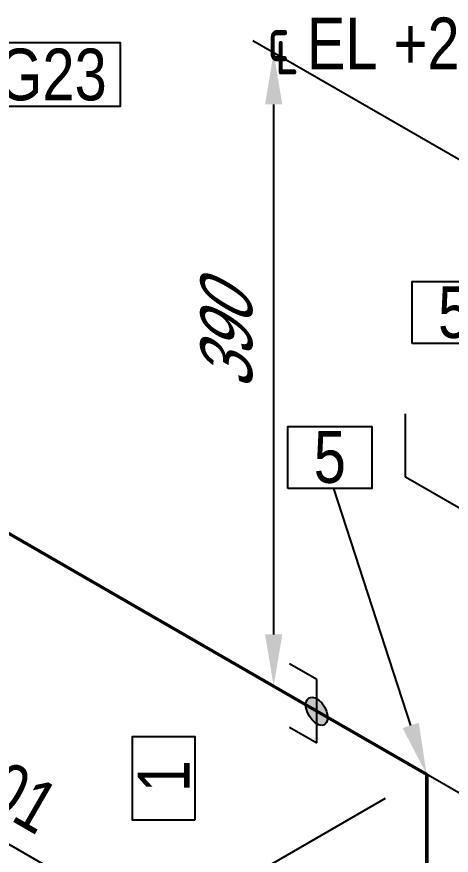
# Model space of a CAD drawing. Header units: millimetres. Extents: x 0 to 594, y 0 to 420.
# Drawn here: x 237.57 to 258.54, y 204.28 to 244.79 of the extents above; entities that cross this region are included whole.
import ezdxf
from ezdxf import colors
from ezdxf.entities.mleader import LeaderData, LeaderLine
from ezdxf.enums import TextEntityAlignment as Align
from ezdxf.math import Vec2, Vec3

# ---------------------------------------------------------------- set-up
doc = ezdxf.new("R2010")
doc.units = ezdxf.units.MM
doc.header["$LTSCALE"] = 0.25
for name, color, linetype in [('밸브', 4, 'Continuous'), ('용접', 1, 'Continuous'), ('주석', 7, 'Continuous'), ('치수', 1, 'Continuous')]:
    doc.layers.add(name, color=color, linetype=linetype)
doc.layers.add('파이프 작은 보어', color=30, linetype='Continuous', lineweight=50)
doc.styles.add('AdskIsoAnnotation', font='arial.ttf', dxfattribs={"width": 0.8, "height": 1})
doc.styles.add('AdskIsoMetric', font='arial.ttf', dxfattribs={"width": 0.8, "height": 2.5})
doc.styles.add('AdskIsoMetric-30', font='arial.ttf', dxfattribs={"width": 0.8, "height": 2.5})
doc.styles.add('AdskIsoMetric30', font='arial.ttf', dxfattribs={"width": 0.8, "oblique": 30, "height": 2.5})
doc.styles.get("Standard").update_dxf_attribs({"font": 'arial.ttf'})
doc.dimstyles.new('AdskIsoMetric', dxfattribs={"dimtxt": 2.5, "dimasz": 2.5, "dimexe": 1, "dimexo": 2, "dimgap": 0.8, "dimtad": 1, "dimdec": 0, "dimrnd": 1, "dimzin": 0, "dimdsep": 46, "dimtxsty": 'AdskIsoMetric', "dimcen": 0, "dimclrt": 7, "dimadec": 0, "dimazin": 0, "dimtfac": 1, "dimtdec": 0, "dimtmove": 1, "dimatfit": 3, "dimfxl": 0, "dimfrac": 2, "dimtolj": 1, "dimtzin": 0, "dimarcsym": 0})

# ---------------------------------------------------------------- blocks, each defined once
blk = doc.blocks.new('볼 밸브-2-IsoLeft')
at = {"color": 0, "linetype": 'ByBlock', "lineweight": -2, "extrusion": (0, -0.816497, -0.57735)}
for p, q in [((-0.1768, 0.3062), (-0.5303, 0.1021)), ((-0.0501, 0.0872), (-0.1768, 0.3062)), ((-0.5303, 0.1021), (-0.151, 0.029)), ((0.151, -0.029), (0.5303, -0.1021)), ((0.1125, -0.065), (0.1125, -0.065)), ((0.1768, -0.3062), (0.0504, -0.0872)), ((0.5303, -0.1021), (0.1768, -0.3062))]:
    blk.add_line(p, q, dxfattribs=at)
at = {"linetype": 'ByBlock', "extrusion": (0, 0, -1)}
for start_param, end_param in [(0.785398, 3.926991), (3.926991, 7.068583)]:
    blk.add_ellipse((0, 0), major_axis=(-0.1592, 0), ratio=0.57735, start_param=start_param, end_param=end_param, dxfattribs=at)
blk = doc.blocks.new('Operator_Lever-2-IsoLeft')
at = {"color": 0, "linetype": 'ByBlock', "lineweight": -2, "extrusion": (0, -0.816497, -0.57735)}
for p, q in [((0, 0), (0.4419, 0.2552)), ((0.4419, 0.2552), (0.6187, 0.1531))]:
    blk.add_line(p, q, dxfattribs=at)
blk = doc.blocks.new('*D90')
at = {"layer": 'Defpoints', "color": 0}
for p in [(262.962, 235.555), (249.971, 212.452), (262.962, 204.952)]:
    blk.add_point(p, dxfattribs=at)
at = {"layer": '치수', "color": 0, "lineweight": -2}
for p, q in [((260.962, 236.71), (248.971, 243.632)), ((249.971, 240.555), (249.971, 214.952)), ((260.962, 206.107), (248.971, 213.03))]:
    blk.add_line(p, q, dxfattribs=at)
at = {"layer": '치수', "color": 0}
for points in [[(249.555, 240.555), (250.388, 240.555), (249.971, 243.055)], [(249.555, 214.952), (250.388, 214.952), (249.971, 212.452)]]:
    blk.add_solid(points, dxfattribs=at)
at = {"layer": '치수', "color": 7, "insert": (247.705, 229.062), "char_height": 2.5, "attachment_point": 5, "rotation": 90, "style": 'AdskIsoMetric30'}
blk.add_mtext('\\A1;390', dxfattribs=at)
blk = doc.blocks.new('*D92')
at = {"layer": 'Defpoints', "color": 0}
for p in [(257.357, 208.177), (257.357, 177.694), (244.367, 170.194)]:
    blk.add_point(p, dxfattribs=at)
at = {"layer": '치수', "color": 0, "lineweight": -2}
for p, q in [((255.357, 207.022), (243.367, 200.1)), ((244.367, 198.177), (244.367, 172.694)), ((255.357, 176.54), (243.367, 169.617))]:
    blk.add_line(p, q, dxfattribs=at)
at = {"layer": '치수', "color": 0}
for points in [[(243.95, 198.177), (244.783, 198.177), (244.367, 200.677)], [(243.95, 172.694), (244.783, 172.694), (244.367, 170.194)]]:
    blk.add_solid(points, dxfattribs=at)
at = {"layer": '치수', "color": 7, "insert": (242.1, 184.127), "char_height": 2.5, "attachment_point": 5, "rotation": 90, "style": 'AdskIsoMetric-30'}
blk.add_mtext('\\A1;390', dxfattribs=at)
blk = doc.blocks.new('*D93')
at = {"layer": 'Defpoints', "color": 0}
for p in [(216.524, 231.752), (257.357, 208.177), (257.357, 193.177)]:
    blk.add_point(p, dxfattribs=at)
at = {"layer": '치수', "color": 0, "lineweight": -2}
blk.add_line((218.689, 215.502), (255.192, 194.427), dxfattribs=at)
at = {"layer": '치수', "color": 0}
for points in [[(218.897, 215.863), (218.48, 215.141), (216.524, 216.752)], [(255.4, 194.788), (254.984, 194.066), (257.357, 193.177)]]:
    blk.add_solid(points, dxfattribs=at)
at = {"layer": '치수', "color": 7, "insert": (237.16, 207.455), "char_height": 2.5, "attachment_point": 5, "rotation": 330, "style": 'AdskIsoMetric-30'}
blk.add_mtext('\\A1;301', dxfattribs=at)
blk = doc.blocks.new('엘보우-3-Iso2DSkew0')
at = {"color": 0, "linetype": 'ByBlock', "lineweight": -2, "extrusion": (-0.707107, -0.408248, 0.57735)}
for p, q in [((0, 0), (-5.303, 3.062)), ((0, 0), (0, 0)), ((0, -6.124), (0, 0))]:
    blk.add_line(p, q, dxfattribs=at)
blk = doc.blocks.new('SocketWeld-1-IsoRight')
blk.add_hatch(color=256).paths.add_polyline_path([(0.0055, 0.0371), (0.0057, 0.0369), (0.006, 0.0367), (0.0062, 0.0365), (0.0064, 0.0363), (0.0066, 0.0361), (0.0068, 0.0359), (0.007, 0.0357), (0.0072, 0.0355), (0.0075, 0.0353), (0.0077, 0.0351), (0.0079, 0.0349), (0.0081, 0.0347), (0.0083, 0.0345), (0.0085, 0.0343), (0.0088, 0.0341), (0.009, 0.0339), (0.0092, 0.0337), (0.0094, 0.0334), (0.0096, 0.0332), (0.0098, 0.033), (0.01, 0.0328), (0.0103, 0.0326), (0.0105, 0.0324), (0.0107, 0.0322), (0.0109, 0.032), (0.0111, 0.0318), (0.0113, 0.0316), (0.0115, 0.0314), (0.0118, 0.0312), (0.012, 0.031), (0.0122, 0.0308), (0.0124, 0.0306), (0.0126, 0.0304), (0.0128, 0.0302), (0.013, 0.03), (0.0133, 0.0298), (0.0135, 0.0296), (0.0137, 0.0294), (0.0139, 0.0292), (0.0141, 0.0289), (0.0143, 0.0287), (0.0145, 0.0285), (0.0148, 0.0283), (0.015, 0.0281), (0.0152, 0.0279), (0.0154, 0.0277), (0.0156, 0.0275), (0.0158, 0.0273), (0.0161, 0.0271), (0.0161, 0.0271), (0.0162, 0.0268), (0.0164, 0.0266), (0.0166, 0.0263), (0.0168, 0.0261), (0.017, 0.0258), (0.0171, 0.0256), (0.0173, 0.0253), (0.0175, 0.025), (0.0177, 0.0248), (0.0179, 0.0245), (0.0181, 0.0243), (0.0182, 0.024), (0.0184, 0.0237), (0.0186, 0.0235), (0.0188, 0.0232), (0.019, 0.023), (0.0192, 0.0227), (0.0193, 0.0225), (0.0195, 0.0222), (0.0197, 0.0219), (0.0199, 0.0217), (0.0201, 0.0214), (0.0203, 0.0212), (0.0204, 0.0209), (0.0206, 0.0206), (0.0208, 0.0204), (0.021, 0.0201), (0.0212, 0.0199), (0.0213, 0.0196), (0.0215, 0.0193), (0.0217, 0.0191), (0.0219, 0.0188), (0.0221, 0.0186), (0.0223, 0.0183), (0.0224, 0.0181), (0.0226, 0.0178), (0.0228, 0.0175), (0.023, 0.0173), (0.0232, 0.017), (0.0234, 0.0168), (0.0235, 0.0165), (0.0237, 0.0162), (0.0239, 0.016), (0.0241, 0.0157), (0.0243, 0.0155), (0.0245, 0.0152), (0.0246, 0.015), (0.0248, 0.0147), (0.025, 0.0144), (0.025, 0.0144), (0.0251, 0.0141), (0.0253, 0.0139), (0.0254, 0.0136), (0.0255, 0.0133), (0.0257, 0.013), (0.0258, 0.0127), (0.0259, 0.0124), (0.0261, 0.0121), (0.0262, 0.0118), (0.0263, 0.0116), (0.0265, 0.0113), (0.0266, 0.011), (0.0267, 0.0107), (0.0269, 0.0104), (0.027, 0.0101), (0.0271, 0.0098), (0.0273, 0.0095), (0.0274, 0.0093), (0.0275, 0.009), (0.0277, 0.0087), (0.0278, 0.0084), (0.0279, 0.0081), (0.0281, 0.0078), (0.0282, 0.0075), (0.0283, 0.0072), (0.0284, 0.007), (0.0286, 0.0067), (0.0287, 0.0064), (0.0288, 0.0061), (0.029, 0.0058), (0.0291, 0.0055), (0.0292, 0.0052), (0.0294, 0.0049), (0.0295, 0.0047), (0.0296, 0.0044), (0.0298, 0.0041), (0.0299, 0.0038), (0.03, 0.0035), (0.0302, 0.0032), (0.0303, 0.0029), (0.0304, 0.0026), (0.0306, 0.0024), (0.0307, 0.0021), (0.0308, 0.0018), (0.031, 0.0015), (0.0311, 0.0012), (0.0312, 0.0009), (0.0314, 0.0006), (0.0315, 0.0003), (0.0315, 0.0003), (0.0316, 0.0001), (0.0316, -0.0002), (0.0317, -0.0005), (0.0318, -0.0008), (0.0319, -0.0011), (0.0319, -0.0014), (0.032, -0.0017), (0.0321, -0.002), (0.0321, -0.0022), (0.0322, -0.0025), (0.0323, -0.0028), (0.0323, -0.0031), (0.0324, -0.0034), (0.0325, -0.0037), (0.0325, -0.004), (0.0326, -0.0043), (0.0327, -0.0046), (0.0328, -0.0048), (0.0328, -0.0051), (0.0329, -0.0054), (0.033, -0.0057), (0.033, -0.006), (0.0331, -0.0063), (0.0332, -0.0066), (0.0332, -0.0069), (0.0333, -0.0071), (0.0334, -0.0074), (0.0335, -0.0077), (0.0335, -0.008), (0.0336, -0.0083), (0.0337, -0.0086), (0.0337, -0.0089), (0.0338, -0.0092), (0.0339, -0.0095), (0.0339, -0.0097), (0.034, -0.01), (0.0341, -0.0103), (0.0342, -0.0106), (0.0342, -0.0109), (0.0343, -0.0112), (0.0344, -0.0115), (0.0344, -0.0118), (0.0345, -0.012), (0.0346, -0.0123), (0.0346, -0.0126), (0.0347, -0.0129), (0.0348, -0.0132), (0.0349, -0.0135), (0.0349, -0.0138), (0.0349, -0.0138), (0.0349, -0.014), (0.0349, -0.0143), (0.0349, -0.0146), (0.0349, -0.0148), (0.0349, -0.0151), (0.0349, -0.0153), (0.0349, -0.0156), (0.0349, -0.0159), (0.0349, -0.0161), (0.0349, -0.0164), (0.0349, -0.0166), (0.0349, -0.0169), (0.0349, -0.0172), (0.0349, -0.0174), (0.0349, -0.0177), (0.0349, -0.0179), (0.0349, -0.0182), (0.0349, -0.0185), (0.0349, -0.0187), (0.0349, -0.019), (0.0349, -0.0192), (0.0349, -0.0195), (0.0349, -0.0198), (0.0349, -0.02), (0.0349, -0.0203), (0.0349, -0.0206), (0.0349, -0.0208), (0.0349, -0.0211), (0.0349, -0.0213), (0.0349, -0.0216), (0.0349, -0.0219), (0.0349, -0.0221), (0.0349, -0.0224), (0.0349, -0.0226), (0.0349, -0.0229), (0.0349, -0.0232), (0.0349, -0.0234), (0.0349, -0.0237), (0.0349, -0.0239), (0.0349, -0.0242), (0.0349, -0.0245), (0.0349, -0.0247), (0.0349, -0.025), (0.0349, -0.0252), (0.0349, -0.0255), (0.0349, -0.0258), (0.0349, -0.026), (0.0349, -0.0263), (0.0349, -0.0265), (0.0349, -0.0265), (0.0349, -0.0268), (0.0348, -0.027), (0.0347, -0.0272), (0.0346, -0.0274), (0.0346, -0.0276), (0.0345, -0.0278), (0.0344, -0.028), (0.0344, -0.0282), (0.0343, -0.0284), (0.0342, -0.0286), (0.0342, -0.0288), (0.0341, -0.029), (0.034, -0.0292), (0.0339, -0.0295), (0.0339, -0.0297), (0.0338, -0.0299), (0.0337, -0.0301), (0.0337, -0.0303), (0.0336, -0.0305), (0.0335, -0.0307), (0.0335, -0.0309), (0.0334, -0.0311), (0.0333, -0.0313), (0.0332, -0.0315), (0.0332, -0.0317), (0.0331, -0.0319), (0.033, -0.0322), (0.033, -0.0324), (0.0329, -0.0326), (0.0328, -0.0328), (0.0328, -0.033), (0.0327, -0.0332), (0.0326, -0.0334), (0.0325, -0.0336), (0.0325, -0.0338), (0.0324, -0.034), (0.0323, -0.0342), (0.0323, -0.0344), (0.0322, -0.0346), (0.0321, -0.0349), (0.0321, -0.0351), (0.032, -0.0353), (0.0319, -0.0355), (0.0319, -0.0357), (0.0318, -0.0359), (0.0317, -0.0361), (0.0316, -0.0363), (0.0316, -0.0365), (0.0315, -0.0367), (0.0315, -0.0367), (0.0314, -0.0369), (0.0312, -0.037), (0.0311, -0.0371), (0.031, -0.0373), (0.0308, -0.0374), (0.0307, -0.0375), (0.0306, -0.0377), (0.0304, -0.0378), (0.0303, -0.0379), (0.0302, -0.0381), (0.03, -0.0382), (0.0299, -0.0383), (0.0298, -0.0385), (0.0296, -0.0386), (0.0295, -0.0387), (0.0294, -0.0389), (0.0292, -0.039), (0.0291, -0.0391), (0.029, -0.0393), (0.0288, -0.0394), (0.0287, -0.0395), (0.0286, -0.0397), (0.0284, -0.0398), (0.0283, -0.0399), (0.0282, -0.0401), (0.0281, -0.0402), (0.0279, -0.0403), (0.0278, -0.0405), (0.0277, -0.0406), (0.0275, -0.0408), (0.0274, -0.0409), (0.0273, -0.041), (0.0271, -0.0412), (0.027, -0.0413), (0.0269, -0.0414), (0.0267, -0.0416), (0.0266, -0.0417), (0.0265, -0.0418), (0.0263, -0.042), (0.0262, -0.0421), (0.0261, -0.0422), (0.0259, -0.0424), (0.0258, -0.0425), (0.0257, -0.0426), (0.0255, -0.0428), (0.0254, -0.0429), (0.0253, -0.043), (0.0251, -0.0432), (0.025, -0.0433), (0.025, -0.0433), (0.0248, -0.0433), (0.0246, -0.0434), (0.0245, -0.0434), (0.0243, -0.0435), (0.0241, -0.0435), (0.0239, -0.0436), (0.0237, -0.0436), (0.0235, -0.0437), (0.0234, -0.0437), (0.0232, -0.0438), (0.023, -0.0438), (0.0228, -0.0439), (0.0226, -0.0439), (0.0224, -0.044), (0.0223, -0.044), (0.0221, -0.0441), (0.0219, -0.0441), (0.0217, -0.0442), (0.0215, -0.0442), (0.0213, -0.0443), (0.0212, -0.0443), (0.021, -0.0444), (0.0208, -0.0444), (0.0206, -0.0444), (0.0204, -0.0445), (0.0203, -0.0445), (0.0201, -0.0446), (0.0199, -0.0446), (0.0197, -0.0447), (0.0195, -0.0447), (0.0193, -0.0448), (0.0192, -0.0448), (0.019, -0.0449), (0.0188, -0.0449), (0.0186, -0.045), (0.0184, -0.045), (0.0182, -0.0451), (0.0181, -0.0451), (0.0179, -0.0452), (0.0177, -0.0452), (0.0175, -0.0453), (0.0173, -0.0453), (0.0171, -0.0454), (0.017, -0.0454), (0.0168, -0.0455), (0.0166, -0.0455), (0.0164, -0.0455), (0.0162, -0.0456), (0.0161, -0.0456), (0.0161, -0.0456), (0.0158, -0.0456), (0.0156, -0.0456), (0.0154, -0.0455), (0.0152, -0.0455), (0.015, -0.0454), (0.0148, -0.0454), (0.0145, -0.0453), (0.0143, -0.0453), (0.0141, -0.0453), (0.0139, -0.0452), (0.0137, -0.0452), (0.0135, -0.0451), (0.0133, -0.0451), (0.013, -0.045), (0.0128, -0.045), (0.0126, -0.0449), (0.0124, -0.0449), (0.0122, -0.0449), (0.012, -0.0448), (0.0118, -0.0448), (0.0115, -0.0447), (0.0113, -0.0447), (0.0111, -0.0446), (0.0109, -0.0446), (0.0107, -0.0446), (0.0105, -0.0445), (0.0103, -0.0445), (0.01, -0.0444), (0.0098, -0.0444), (0.0096, -0.0443), (0.0094, -0.0443), (0.0092, -0.0443), (0.009, -0.0442), (0.0088, -0.0442), (0.0085, -0.0441), (0.0083, -0.0441), (0.0081, -0.044), (0.0079, -0.044), (0.0077, -0.0439), (0.0075, -0.0439), (0.0072, -0.0439), (0.007, -0.0438), (0.0068, -0.0438), (0.0066, -0.0437), (0.0064, -0.0437), (0.0062, -0.0436), (0.006, -0.0436), (0.0057, -0.0436), (0.0055, -0.0435), (0.0055, -0.0435), (0.0053, -0.0434), (0.0051, -0.0433), (0.0049, -0.0431), (0.0046, -0.043), (0.0044, -0.0429), (0.0042, -0.0427), (0.004, -0.0426), (0.0037, -0.0425), (0.0035, -0.0423), (0.0033, -0.0422), (0.003, -0.0421), (0.0028, -0.042), (0.0026, -0.0418), (0.0024, -0.0417), (0.0021, -0.0416), (0.0019, -0.0414), (0.0017, -0.0413), (0.0015, -0.0412), (0.0012, -0.041), (0.001, -0.0409), (0.0008, -0.0408), (0.0006, -0.0406), (0.0003, -0.0405), (0.0001, -0.0404), (-0.0001, -0.0403), (-0.0003, -0.0401), (-0.0006, -0.04), (-0.0008, -0.0399), (-0.001, -0.0397), (-0.0012, -0.0396), (-0.0015, -0.0395), (-0.0017, -0.0393), (-0.0019, -0.0392), (-0.0021, -0.0391), (-0.0024, -0.039), (-0.0026, -0.0388), (-0.0028, -0.0387), (-0.003, -0.0386), (-0.0033, -0.0384), (-0.0035, -0.0383), (-0.0037, -0.0382), (-0.004, -0.038), (-0.0042, -0.0379), (-0.0044, -0.0378), (-0.0046, -0.0377), (-0.0049, -0.0375), (-0.0051, -0.0374), (-0.0053, -0.0373), (-0.0055, -0.0371), (-0.0055, -0.0371), (-0.0057, -0.0369), (-0.006, -0.0367), (-0.0062, -0.0365), (-0.0064, -0.0363), (-0.0066, -0.0361), (-0.0068, -0.0359), (-0.007, -0.0357), (-0.0072, -0.0355), (-0.0075, -0.0353), (-0.0077, -0.0351), (-0.0079, -0.0349), (-0.0081, -0.0347), (-0.0083, -0.0345), (-0.0085, -0.0343), (-0.0088, -0.0341), (-0.009, -0.0339), (-0.0092, -0.0337), (-0.0094, -0.0334), (-0.0096, -0.0332), (-0.0098, -0.033), (-0.01, -0.0328), (-0.0103, -0.0326), (-0.0105, -0.0324), (-0.0107, -0.0322), (-0.0109, -0.032), (-0.0111, -0.0318), (-0.0113, -0.0316), (-0.0115, -0.0314), (-0.0118, -0.0312), (-0.012, -0.031), (-0.0122, -0.0308), (-0.0124, -0.0306), (-0.0126, -0.0304), (-0.0128, -0.0302), (-0.013, -0.03), (-0.0133, -0.0298), (-0.0135, -0.0296), (-0.0137, -0.0294), (-0.0139, -0.0292), (-0.0141, -0.0289), (-0.0143, -0.0287), (-0.0145, -0.0285), (-0.0148, -0.0283), (-0.015, -0.0281), (-0.0152, -0.0279), (-0.0154, -0.0277), (-0.0156, -0.0275), (-0.0158, -0.0273), (-0.0161, -0.0271), (-0.0161, -0.0271), (-0.0162, -0.0268), (-0.0164, -0.0266), (-0.0166, -0.0263), (-0.0168, -0.0261), (-0.017, -0.0258), (-0.0171, -0.0256), (-0.0173, -0.0253), (-0.0175, -0.025), (-0.0177, -0.0248), (-0.0179, -0.0245), (-0.0181, -0.0243), (-0.0182, -0.024), (-0.0184, -0.0237), (-0.0186, -0.0235), (-0.0188, -0.0232), (-0.019, -0.023), (-0.0192, -0.0227), (-0.0193, -0.0225), (-0.0195, -0.0222), (-0.0197, -0.0219), (-0.0199, -0.0217), (-0.0201, -0.0214), (-0.0203, -0.0212), (-0.0204, -0.0209), (-0.0206, -0.0206), (-0.0208, -0.0204), (-0.021, -0.0201), (-0.0212, -0.0199), (-0.0213, -0.0196), (-0.0215, -0.0193), (-0.0217, -0.0191), (-0.0219, -0.0188), (-0.0221, -0.0186), (-0.0223, -0.0183), (-0.0224, -0.0181), (-0.0226, -0.0178), (-0.0228, -0.0175), (-0.023, -0.0173), (-0.0232, -0.017), (-0.0234, -0.0168), (-0.0235, -0.0165), (-0.0237, -0.0162), (-0.0239, -0.016), (-0.0241, -0.0157), (-0.0243, -0.0155), (-0.0245, -0.0152), (-0.0246, -0.015), (-0.0248, -0.0147), (-0.025, -0.0144), (-0.025, -0.0144), (-0.0251, -0.0141), (-0.0253, -0.0139), (-0.0254, -0.0136), (-0.0255, -0.0133), (-0.0257, -0.013), (-0.0258, -0.0127), (-0.0259, -0.0124), (-0.0261, -0.0121), (-0.0262, -0.0118), (-0.0263, -0.0116), (-0.0265, -0.0113), (-0.0266, -0.011), (-0.0267, -0.0107), (-0.0269, -0.0104), (-0.027, -0.0101), (-0.0271, -0.0098), (-0.0273, -0.0095), (-0.0274, -0.0093), (-0.0275, -0.009), (-0.0277, -0.0087), (-0.0278, -0.0084), (-0.0279, -0.0081), (-0.0281, -0.0078), (-0.0282, -0.0075), (-0.0283, -0.0072), (-0.0284, -0.007), (-0.0286, -0.0067), (-0.0287, -0.0064), (-0.0288, -0.0061), (-0.029, -0.0058), (-0.0291, -0.0055), (-0.0292, -0.0052), (-0.0294, -0.0049), (-0.0295, -0.0047), (-0.0296, -0.0044), (-0.0298, -0.0041), (-0.0299, -0.0038), (-0.03, -0.0035), (-0.0302, -0.0032), (-0.0303, -0.0029), (-0.0304, -0.0026), (-0.0306, -0.0024), (-0.0307, -0.0021), (-0.0308, -0.0018), (-0.031, -0.0015), (-0.0311, -0.0012), (-0.0312, -0.0009), (-0.0314, -0.0006), (-0.0315, -0.0003), (-0.0315, -0.0003), (-0.0316, -0.0001), (-0.0316, 0.0002), (-0.0317, 0.0005), (-0.0318, 0.0008), (-0.0319, 0.0011), (-0.0319, 0.0014), (-0.032, 0.0017), (-0.0321, 0.002), (-0.0321, 0.0022), (-0.0322, 0.0025), (-0.0323, 0.0028), (-0.0323, 0.0031), (-0.0324, 0.0034), (-0.0325, 0.0037), (-0.0325, 0.004), (-0.0326, 0.0043), (-0.0327, 0.0046), (-0.0328, 0.0048), (-0.0328, 0.0051), (-0.0329, 0.0054), (-0.033, 0.0057), (-0.033, 0.006), (-0.0331, 0.0063), (-0.0332, 0.0066), (-0.0332, 0.0069), (-0.0333, 0.0071), (-0.0334, 0.0074), (-0.0335, 0.0077), (-0.0335, 0.008), (-0.0336, 0.0083), (-0.0337, 0.0086), (-0.0337, 0.0089), (-0.0338, 0.0092), (-0.0339, 0.0095), (-0.0339, 0.0097), (-0.034, 0.01), (-0.0341, 0.0103), (-0.0342, 0.0106), (-0.0342, 0.0109), (-0.0343, 0.0112), (-0.0344, 0.0115), (-0.0344, 0.0118), (-0.0345, 0.012), (-0.0346, 0.0123), (-0.0346, 0.0126), (-0.0347, 0.0129), (-0.0348, 0.0132), (-0.0349, 0.0135), (-0.0349, 0.0138), (-0.0349, 0.0138), (-0.0349, 0.014), (-0.0349, 0.0143), (-0.0349, 0.0146), (-0.0349, 0.0148), (-0.0349, 0.0151), (-0.0349, 0.0153), (-0.0349, 0.0156), (-0.0349, 0.0159), (-0.0349, 0.0161), (-0.0349, 0.0164), (-0.0349, 0.0166), (-0.0349, 0.0169), (-0.0349, 0.0172), (-0.0349, 0.0174), (-0.0349, 0.0177), (-0.0349, 0.0179), (-0.0349, 0.0182), (-0.0349, 0.0185), (-0.0349, 0.0187), (-0.0349, 0.019), (-0.0349, 0.0192), (-0.0349, 0.0195), (-0.0349, 0.0198), (-0.0349, 0.02), (-0.0349, 0.0203), (-0.0349, 0.0206), (-0.0349, 0.0208), (-0.0349, 0.0211), (-0.0349, 0.0213), (-0.0349, 0.0216), (-0.0349, 0.0219), (-0.0349, 0.0221), (-0.0349, 0.0224), (-0.0349, 0.0226), (-0.0349, 0.0229), (-0.0349, 0.0232), (-0.0349, 0.0234), (-0.0349, 0.0237), (-0.0349, 0.0239), (-0.0349, 0.0242), (-0.0349, 0.0245), (-0.0349, 0.0247), (-0.0349, 0.025), (-0.0349, 0.0252), (-0.0349, 0.0255), (-0.0349, 0.0258), (-0.0349, 0.026), (-0.0349, 0.0263), (-0.0349, 0.0265), (-0.0349, 0.0265), (-0.0349, 0.0268), (-0.0348, 0.027), (-0.0347, 0.0272), (-0.0346, 0.0274), (-0.0346, 0.0276), (-0.0345, 0.0278), (-0.0344, 0.028), (-0.0344, 0.0282), (-0.0343, 0.0284), (-0.0342, 0.0286), (-0.0342, 0.0288), (-0.0341, 0.029), (-0.034, 0.0292), (-0.0339, 0.0295), (-0.0339, 0.0297), (-0.0338, 0.0299), (-0.0337, 0.0301), (-0.0337, 0.0303), (-0.0336, 0.0305), (-0.0335, 0.0307), (-0.0335, 0.0309), (-0.0334, 0.0311), (-0.0333, 0.0313), (-0.0332, 0.0315), (-0.0332, 0.0317), (-0.0331, 0.0319), (-0.033, 0.0322), (-0.033, 0.0324), (-0.0329, 0.0326), (-0.0328, 0.0328), (-0.0328, 0.033), (-0.0327, 0.0332), (-0.0326, 0.0334), (-0.0325, 0.0336), (-0.0325, 0.0338), (-0.0324, 0.034), (-0.0323, 0.0342), (-0.0323, 0.0344), (-0.0322, 0.0346), (-0.0321, 0.0349), (-0.0321, 0.0351), (-0.032, 0.0353), (-0.0319, 0.0355), (-0.0319, 0.0357), (-0.0318, 0.0359), (-0.0317, 0.0361), (-0.0316, 0.0363), (-0.0316, 0.0365), (-0.0315, 0.0367), (-0.0315, 0.0367), (-0.0314, 0.0369), (-0.0312, 0.037), (-0.0311, 0.0371), (-0.031, 0.0373), (-0.0308, 0.0374), (-0.0307, 0.0375), (-0.0306, 0.0377), (-0.0304, 0.0378), (-0.0303, 0.0379), (-0.0302, 0.0381), (-0.03, 0.0382), (-0.0299, 0.0383), (-0.0298, 0.0385), (-0.0296, 0.0386), (-0.0295, 0.0387), (-0.0294, 0.0389), (-0.0292, 0.039), (-0.0291, 0.0391), (-0.029, 0.0393), (-0.0288, 0.0394), (-0.0287, 0.0395), (-0.0286, 0.0397), (-0.0284, 0.0398), (-0.0283, 0.0399), (-0.0282, 0.0401), (-0.0281, 0.0402), (-0.0279, 0.0403), (-0.0278, 0.0405), (-0.0277, 0.0406), (-0.0275, 0.0408), (-0.0274, 0.0409), (-0.0273, 0.041), (-0.0271, 0.0412), (-0.027, 0.0413), (-0.0269, 0.0414), (-0.0267, 0.0416), (-0.0266, 0.0417), (-0.0265, 0.0418), (-0.0263, 0.042), (-0.0262, 0.0421), (-0.0261, 0.0422), (-0.0259, 0.0424), (-0.0258, 0.0425), (-0.0257, 0.0426), (-0.0255, 0.0428), (-0.0254, 0.0429), (-0.0253, 0.043), (-0.0251, 0.0432), (-0.025, 0.0433), (-0.025, 0.0433), (-0.0248, 0.0433), (-0.0246, 0.0434), (-0.0245, 0.0434), (-0.0243, 0.0435), (-0.0241, 0.0435), (-0.0239, 0.0436), (-0.0237, 0.0436), (-0.0235, 0.0437), (-0.0234, 0.0437), (-0.0232, 0.0438), (-0.023, 0.0438), (-0.0228, 0.0439), (-0.0226, 0.0439), (-0.0224, 0.044), (-0.0223, 0.044), (-0.0221, 0.0441), (-0.0219, 0.0441), (-0.0217, 0.0442), (-0.0215, 0.0442), (-0.0213, 0.0443), (-0.0212, 0.0443), (-0.021, 0.0444), (-0.0208, 0.0444), (-0.0206, 0.0444), (-0.0204, 0.0445), (-0.0203, 0.0445), (-0.0201, 0.0446), (-0.0199, 0.0446), (-0.0197, 0.0447), (-0.0195, 0.0447), (-0.0193, 0.0448), (-0.0192, 0.0448), (-0.019, 0.0449), (-0.0188, 0.0449), (-0.0186, 0.045), (-0.0184, 0.045), (-0.0182, 0.0451), (-0.0181, 0.0451), (-0.0179, 0.0452), (-0.0177, 0.0452), (-0.0175, 0.0453), (-0.0173, 0.0453), (-0.0171, 0.0454), (-0.017, 0.0454), (-0.0168, 0.0455), (-0.0166, 0.0455), (-0.0164, 0.0455), (-0.0162, 0.0456), (-0.0161, 0.0456), (-0.0161, 0.0456), (-0.0158, 0.0456), (-0.0156, 0.0456), (-0.0154, 0.0455), (-0.0152, 0.0455), (-0.015, 0.0454), (-0.0148, 0.0454), (-0.0145, 0.0453), (-0.0143, 0.0453), (-0.0141, 0.0453), (-0.0139, 0.0452), (-0.0137, 0.0452), (-0.0135, 0.0451), (-0.0133, 0.0451), (-0.013, 0.045), (-0.0128, 0.045), (-0.0126, 0.0449), (-0.0124, 0.0449), (-0.0122, 0.0449), (-0.012, 0.0448), (-0.0118, 0.0448), (-0.0115, 0.0447), (-0.0113, 0.0447), (-0.0111, 0.0446), (-0.0109, 0.0446), (-0.0107, 0.0446), (-0.0105, 0.0445), (-0.0103, 0.0445), (-0.01, 0.0444), (-0.0098, 0.0444), (-0.0096, 0.0443), (-0.0094, 0.0443), (-0.0092, 0.0443), (-0.009, 0.0442), (-0.0088, 0.0442), (-0.0085, 0.0441), (-0.0083, 0.0441), (-0.0081, 0.044), (-0.0079, 0.044), (-0.0077, 0.0439), (-0.0075, 0.0439), (-0.0072, 0.0439), (-0.007, 0.0438), (-0.0068, 0.0438), (-0.0066, 0.0437), (-0.0064, 0.0437), (-0.0062, 0.0436), (-0.006, 0.0436), (-0.0057, 0.0436), (-0.0055, 0.0435), (-0.0055, 0.0435), (-0.0053, 0.0434), (-0.0051, 0.0433), (-0.0049, 0.0431), (-0.0046, 0.043), (-0.0044, 0.0429), (-0.0042, 0.0427), (-0.004, 0.0426), (-0.0037, 0.0425), (-0.0035, 0.0423), (-0.0033, 0.0422), (-0.003, 0.0421), (-0.0028, 0.042), (-0.0026, 0.0418), (-0.0024, 0.0417), (-0.0021, 0.0416), (-0.0019, 0.0414), (-0.0017, 0.0413), (-0.0015, 0.0412), (-0.0012, 0.041), (-0.001, 0.0409), (-0.0008, 0.0408), (-0.0006, 0.0406), (-0.0003, 0.0405), (-0.0001, 0.0404), (0.0001, 0.0403), (0.0003, 0.0401), (0.0006, 0.04), (0.0008, 0.0399), (0.001, 0.0397), (0.0012, 0.0396), (0.0015, 0.0395), (0.0017, 0.0393), (0.0019, 0.0392), (0.0021, 0.0391), (0.0024, 0.039), (0.0026, 0.0388), (0.0028, 0.0387), (0.003, 0.0386), (0.0033, 0.0384), (0.0035, 0.0383), (0.0037, 0.0382), (0.004, 0.038), (0.0042, 0.0379), (0.0044, 0.0378), (0.0046, 0.0377), (0.0049, 0.0375), (0.0051, 0.0374), (0.0053, 0.0373)], flags=0)
at = {"color": 0, "linetype": 'ByBlock', "lineweight": -2, "extrusion": (0.707107, 0.408248, -0.57735)}
for p, q in [((0, 0.1021), (-0.0884, 0.1531)), ((0, -0.1021), (0, 0.1021)), ((-0.0349, 0.0265), (-0.0315, 0.0367)), ((-0.0315, 0.0367), (-0.025, 0.0433)), ((-0.025, 0.0433), (-0.0161, 0.0456)), ((-0.0161, 0.0456), (-0.0055, 0.0435)), ((-0.0055, 0.0435), (0.0055, 0.0371)), ((0.0055, 0.0371), (0.0161, 0.0271)), ((0.0161, 0.0271), (0.025, 0.0144)), ((-0.0349, 0.0138), (-0.0349, 0.0265)), ((-0.0315, -0.0003), (-0.0349, 0.0138)), ((0.025, 0.0144), (0.0315, 0.0003)), ((0.0315, 0.0003), (0.0349, -0.0138)), ((-0.025, -0.0144), (-0.0315, -0.0003)), ((-0.0161, -0.0271), (-0.025, -0.0144)), ((0.0349, -0.0265), (0.0315, -0.0367)), ((0.0349, -0.0138), (0.0349, -0.0265)), ((-0.0884, -0.051), (0, -0.1021)), ((-0.0055, -0.0371), (-0.0161, -0.0271)), ((0.0055, -0.0435), (-0.0055, -0.0371)), ((0.0161, -0.0456), (0.0055, -0.0435)), ((0.025, -0.0433), (0.0161, -0.0456)), ((0.0315, -0.0367), (0.025, -0.0433))]:
    blk.add_line(p, q, dxfattribs=at)
blk = doc.blocks.new('AnnoRect')
at = {"color": 0, "linetype": 'ByBlock', "lineweight": -2}
blk.add_wipeout([(-0.8095, -0.6), (-0.8095, 0.6), (0.8095, 0.6), (0.8095, -0.6)], dxfattribs=at)
blk.add_lwpolyline([(-0.8095, -0.6), (-0.8095, 0.6), (0.8095, 0.6), (0.8095, -0.6)], close=True, dxfattribs=at)
at = {"color": 0, "linetype": 'ByBlock', "lineweight": -2, "style": 'AdskIsoAnnotation', "width": 0.8}
blk.add_attdef('XX', text='', height=1, dxfattribs=at).set_placement((0, 0), align=Align.MIDDLE_CENTER)

msp = doc.modelspace()

# ---------------------------------------------------------------- linework, layer by layer
at = {"layer": '파이프 작은 보어'}
msp.add_lwpolyline([(252.0536, 211.2389), (222.6472, 228.2167)], dxfattribs=at)

# ---------------------------------------------------------------- block references
at = {"layer": '밸브'}
for name, xscale, yscale, zscale, rotation in [('볼 밸브-2-IsoLeft', 15.00000000000001, 15.00000000000001, 15.00000000000001, 120.000000000006), ('Operator_Lever-2-IsoLeft', 15, 15, 15, 120)]:
    msp.add_blockref(name, (262.9618, 218.7227), dxfattribs=dict(at, xscale=xscale, yscale=yscale, zscale=zscale, rotation=rotation))
at = {"layer": '용접', "xscale": 15, "yscale": 15, "zscale": 15}
msp.add_blockref('SocketWeld-1-IsoRight', (252.0536, 211.2389), dxfattribs=at)
at = {"layer": '주석'}
ref = msp.add_blockref('AnnoRect', (233.6593, 242), dxfattribs=dict(at, xscale=10.99723247232472, yscale=2.586971350613916, zscale=2.5))
ref.add_attrib('XX_001', 'F13 B18 G23', (225.2985, 240.7509), dxfattribs={"layer": '0', "color": 0, "linetype": 'ByBlock', "lineweight": -2, "height": 2.5, "style": 'AdskIsoAnnotation', "width": 0.8})
at = {"layer": '파이프 작은 보어'}
msp.add_blockref('엘보우-3-Iso2DSkew0', (257.3569, 208.1771), dxfattribs=at)

# ---------------------------------------------------------------- texts
at = {"layer": '주석', "insert": (249.6593, 242), "char_height": 2.5, "attachment_point": 7, "style": 'AdskIsoAnnotation'}
msp.add_mtext('{\\Q0;℄ EL +2297}', dxfattribs=at)

# ---------------------------------------------------------------- dimensions: what is measured, and where the dimension line sits
at = {"layer": '치수'}
for base, p1, p2, angle, text, override, picture, middle in [((249.9714, 212.4522), (262.9618, 235.555), (262.9618, 204.9522), 270, '390', {"dimtad": 0, "dimlfac": 12.755922, "dimtxsty": 'AdskIsoMetric30', "dimse1": 0, "dimse2": 0, "dimsd1": 0, "dimsd2": 0, "dimtmove": 1}, '*D90', (247.7051, 229.062)), ((257.3569, 193.1771), (216.5235, 231.7523), (257.3569, 208.1771), 330, '301', {"dimtad": 0, "dimlfac": 6.38196, "dimtxsty": 'AdskIsoMetric-30', "dimse1": 1, "dimse2": 1, "dimsd1": 0, "dimsd2": 0, "dimtmove": 1}, '*D93', (237.1602, 207.4546)), ((244.3665, 170.1943), (257.3569, 208.1771), (257.3569, 177.6943), 270, '390', {"dimtad": 0, "dimlfac": 12.806132, "dimtxsty": 'AdskIsoMetric-30', "dimse1": 0, "dimse2": 0, "dimsd1": 0, "dimsd2": 0, "dimtmove": 1}, '*D92', (242.1002, 184.1272))]:
    dim = msp.add_linear_dim(base=base, p1=p1, p2=p2, angle=angle, text=text, dimstyle='AdskIsoMetric', override=override, dxfattribs=at)
    dim.commit()
    dim.dimension.update_dxf_attribs({"geometry": picture, "text_midpoint": middle, "dimtype": 160})

# ---------------------------------------------------------------- leaders
at = {"layer": '주석'}
ml = msp.add_multileader_mtext('Standard', dxfattribs=at)
ml.set_content('')
ml.set_leader_properties()
ml.build(insert=Vec2(0, 0))
ml.multileader.update_dxf_attribs({"dogleg_length": 0, "arrow_head_size": 2.5})
ctx = ml.context
ctx.base_point, ctx.arrow_head_size, ctx.plane_origin = Vec3(252.8699, 222), 2.5, Vec3(44.6593, 0)
notes = []
notes.append((ctx, [(0, (1, 1, 0), (252.8699, 222), (-1, 0), 0, [(0, [(257.3569, 208.1771)], 0, [])])]))
ctx.mtext, ml.multileader.dxf.content_type = None, 0
for ctx, leaders in notes:
    for number, flags, end, landing, length, lines in leaders:
        leader = LeaderData()
        leader.index, (leader.has_last_leader_line, leader.has_dogleg_vector, leader.attachment_direction) = number, flags
        leader.last_leader_point, leader.dogleg_vector, leader.dogleg_length = Vec3(end), Vec3(landing), length
        for number, points, colour, breaks in lines:
            line = LeaderLine()
            line.index, line.vertices, line.color, line.breaks = number, Vec3.list(points), colors.encode_raw_color(colour), breaks
            leader.lines.append(line)
        ctx.leaders.append(leader)

# ---------------------------------------------------------------- next in the draw order: block references
ref = msp.add_blockref('AnnoRect', (258.6831, 230.5), dxfattribs=dict(at, xscale=2.5, yscale=2.5, zscale=2.5))
ref.add_attrib('XX_001', '5', (257.9041, 229.2713), dxfattribs={"layer": '0', "color": 0, "linetype": 'ByBlock', "lineweight": -2, "height": 2.5, "style": 'AdskIsoAnnotation', "width": 0.8})
ref = msp.add_blockref('AnnoRect', (252.6831, 223.5), dxfattribs=dict(at, xscale=2.5, yscale=2.5, zscale=2.5))
ref.add_attrib('XX_001', '5', (251.9041, 222.2713), dxfattribs={"layer": '0', "color": 0, "linetype": 'ByBlock', "lineweight": -2, "height": 2.5, "style": 'AdskIsoAnnotation', "width": 0.8})
ref = msp.add_blockref('AnnoRect', (244.6593, 208), dxfattribs=dict(at, xscale=2.5, yscale=2.5, zscale=2.5, rotation=90.00000000000723))
ref.add_attrib('XX_001', '1', (245.9145, 207.3274), dxfattribs={"layer": '0', "color": 0, "linetype": 'ByBlock', "lineweight": -2, "height": 2.5, "rotation": 90, "style": 'AdskIsoAnnotation', "width": 0.8})

doc.saveas('drawing.dxf')
